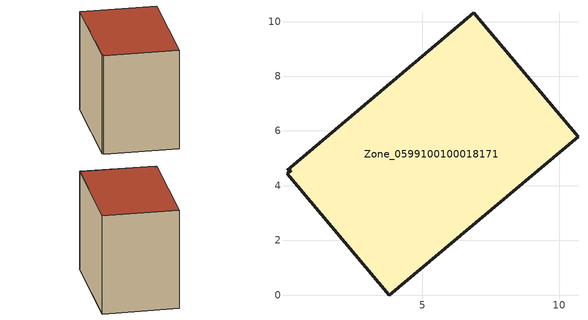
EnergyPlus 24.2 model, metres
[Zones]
Zone_0599100100018171
 floor ground (C_G): 0.07,4.44 0.21,4.56 0.06,4.57 6.88,10.32 10.69,5.79 3.8,0 z0
 wall outside (C_F): 3.8,0 10.69,5.79 6.88,10.32 0.06,4.57 0.21,4.56 0.07,4.44 3.8,0 z0:8.02
 roof outside (C_R): 0.21,4.56 0.07,4.44 3.8,0 10.69,5.79 6.88,10.32 0.06,4.57 z8.02
[BUILDING]
Pand.0599100100018171: North Axis=0; Terrain=City; Loads Convergence Tolerance Value=0.04; Temperature Convergence Tolerance Value=0.4; Solar Distribution=FullExterior; Maximum Number of Warmup Days=25; Minimum Number of Warmup Days=1
[Site:Location]
Rotterdam.The.Hague.AP_ZH_NLD Design_Conditions: Latitude=51.96; Longitude=4.45; Time Zone=1; Elevation=-4.5
[SITE:GROUNDTEMPERATURE:BUILDINGSURFACE]
18, 18, 18, 18, 18, 18, 18, 18, 18, 18, 18, 18
[MATERIAL] Thermal Absorptance=0.9; Solar Absorptance=0.7; Visible Absorptance=0.7
Name | Roughness | Thickness | Conductivity | Density | Specific Heat
G.TC.2015-2018 | MediumSmooth | 0.15 | 0.0428571 | 540 | 1210
F.TC.2015-2018 | Rough | 0.3 | 0.0666667 | 1920 | 840
R.TC.2015-2018 | MediumRough | 0.2 | 0.0333333 | 1500 | 1000
[CONSTRUCTION]
C_G: G.TC.2015-2018
C_F: F.TC.2015-2018
C_R: R.TC.2015-2018
[ZONE]
Zone_0599100100018171: Type=1; Multiplier=1; Ceiling Height=Autocalculate; Volume=Autocalculate; Floor Area=autocalculate; Part of Total Floor Area=Yes
[ZONEINFILTRATION:DESIGNFLOWRATE]
Infil_Zone_0599100100018171: Zone or ZoneList or Space or SpaceList=Zone_0599100100018171; Schedule=AlwaysOn; Design Flow Rate Calculation Method=Flow/Area; Flow Rate per Floor Area=0.0015; Constant Term Coefficient=1; Temperature Term Coefficient=0; Velocity Term Coefficient=0; Velocity Squared Term Coefficient=0
[HVACTEMPLATE:ZONE:IDEALLOADSAIRSYSTEM]
Zone_0599100100018171: Maximum Heating Supply Air Temperature=50; Minimum Cooling Supply Air Temperature=13; Maximum Heating Supply Air Humidity Ratio=0.0156; Minimum Cooling Supply Air Humidity Ratio=0.0077; Heating Limit=NoLimit; Cooling Limit=NoLimit; Dehumidification Control Type=ConstantSensibleHeatRatio; Cooling Sensible Heat Ratio=0.7; Dehumidification Setpoint=60; Humidification Control Type=None; Humidification Setpoint=30; Outdoor Air Method=None; Outdoor Air Flow Rate per Person=0.00944; Outdoor Air Flow Rate per Zone Floor Area=0; Outdoor Air Flow Rate per Zone=0; Demand Controlled Ventilation Type=None; Outdoor Air Economizer Type=NoEconomizer; Heat Recovery Type=None; Sensible Heat Recovery Effectiveness=0.7; Latent Heat Recovery Effectiveness=0.65
[ZONECONTROL:THERMOSTAT]
ThermostatControl_Zone_0599100100018171: Zone or ZoneList=Zone_0599100100018171; Control Type Schedule=DualSetpointControlType; Control 1=Thermostat_Zone_0599100100018171; Temperature Difference Between Cutout And Setpoint=0
[THERMOSTATSETPOINT:DUALSETPOINT]
Thermostat_Zone_0599100100018171: Heating Setpoint Temperature Schedule=HeatingSetpoint_Zone_0599100100018171; Cooling Setpoint Temperature Schedule=CoolingSetpoint_Zone_0599100100018171
[SCHEDULE:COMPACT]
HeatingSetpoint_Zone_0599100100018171: Through: 12/31, For: AllDays, Until: 24:00, 21
CoolingSetpoint_Zone_0599100100018171: Through: 12/31, For: AllDays, Until: 24:00, 24
DualSetpointControlType: Through: 12/31, For: AllDays, Until: 24:00, 4
AlwaysOn: Through: 12/31, For: AllDays, Until: 24:00, 1
